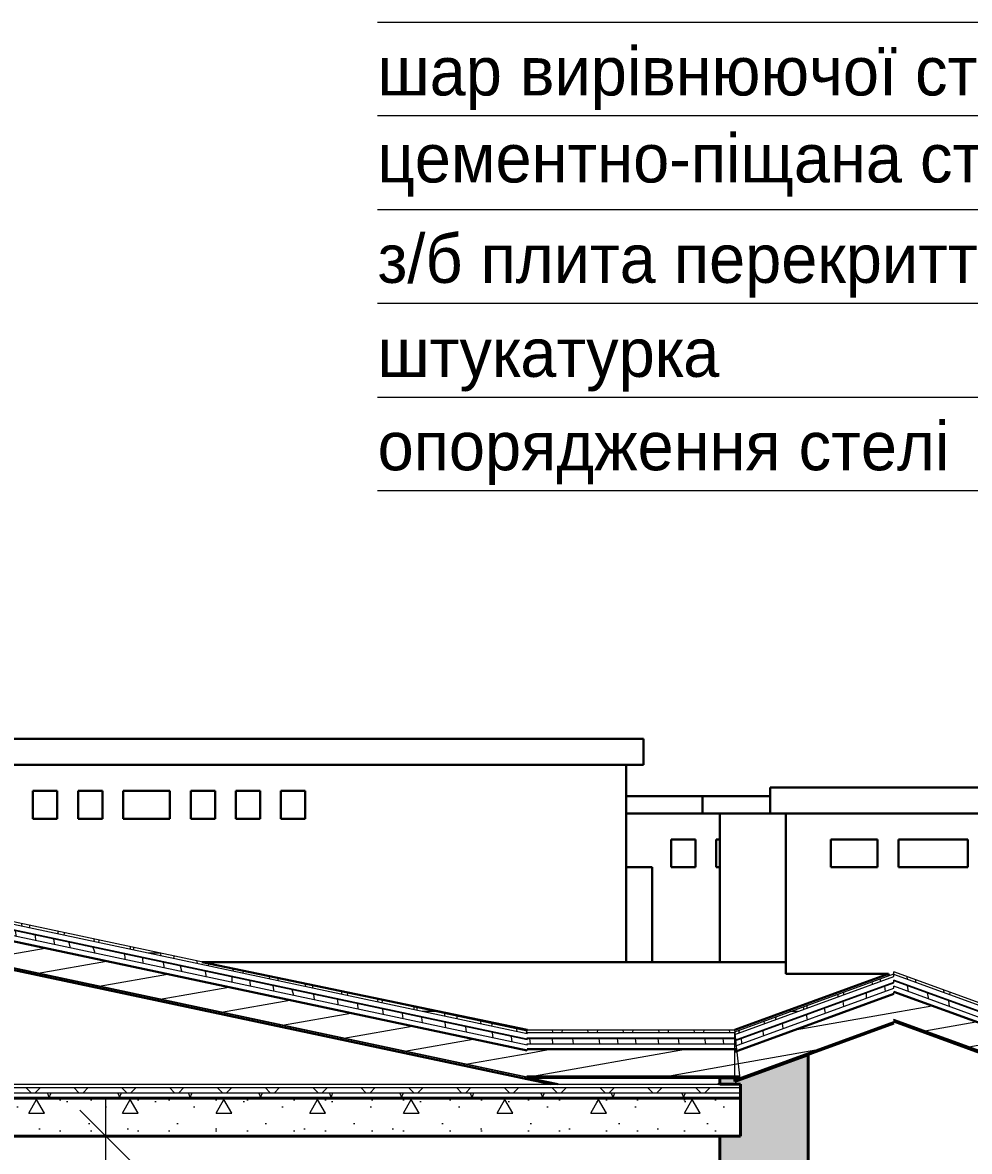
# Model space of a CAD drawing. Header units: millimetres. Extents: x -168133 to -32053, y -12928 to 37693.
# Drawn here: x -153666 to -148206, y 31112 to 37618 of the extents above; entities that cross this region are included whole.
import ezdxf

# ---------------------------------------------------------------- set-up
doc = ezdxf.new("R2010")
doc.units = ezdxf.units.MM
doc.header["$MEASUREMENT"] = 0
for name, color, linetype, lineweight in [('01 Лінії_Ном._пера__1', 7, 'Continuous', 13), ('01 Текст_Ном._пера__1', 7, 'Continuous', 13), ('Двери ArchiCAD_Ном._пера__41', 7, 'Continuous', 30), ('Интерьер- Перегородка_Ном._пера__41', 7, 'Continuous', 30), ('Интерьер- Перегородка_Ном._пера__61', 7, 'Continuous', 40), ('Крыши_Ном._пера__1', 7, 'Continuous', 13), ('Крыши_Ном._пера__100', 2, 'Continuous', 13), ('Крыши_Ном._пера__121', 255, 'Continuous', 13), ('Крыши_Ном._пера__21', 7, 'Continuous', 20), ('Крыши_Ном._пера__41', 7, 'Continuous', 30), ('Окна ArchiCAD_Ном._пера__41', 7, 'Continuous', 30), ('Перекрытия_Ном._пера__1', 7, 'Continuous', 13), ('Перекрытия_Ном._пера__21', 7, 'Continuous', 20), ('Перекрытия_Ном._пера__41', 7, 'Continuous', 30), ('Перекрытия_Ном._пера__61', 7, 'Continuous', 40)]:
    doc.layers.add(name, color=color, linetype=linetype, lineweight=lineweight)
for name, color, linetype in [('Двери ArchiCAD', 7, 'Continuous'), ('Интерьер- Перегородка', 7, 'Continuous'), ('Кладочні розміри', 7, 'Continuous'), ('Крыши', 7, 'Continuous'), ('Окна ArchiCAD', 7, 'Continuous'), ('Перекрытия', 7, 'Continuous')]:
    doc.layers.add(name, color=color, linetype=linetype)
doc.layers.add('Интерьер- Перегородка_Ном._пера__102', color=7, linetype='Continuous', lineweight=60, true_color=0xcccccc)
doc.layers.add('Кладочні розміри_Ном._пера__98', color=7, linetype='Continuous', lineweight=13, true_color=0x001f3e)
doc.styles.add('СГЕНЕРИР_СТИЛЬ_1', font='')
doc.styles.add('СГЕНЕРИР_СТИЛЬ_3', font='GOTHIC.TTF')
doc.styles.get('СГЕНЕРИР_СТИЛЬ_1').set_extended_font_data('Century Gothic')
doc.dimstyles.new('СГЕНЕРИР_СТИЛЬ__3', dxfattribs={"dimtxt": 292.500007, "dimasz": 285, "dimexe": 0.18, "dimexo": 444.840628, "dimgap": 0.09, "dimtad": 1, "dimdec": 0, "dimzin": 0, "dimdsep": 46, "dimtxsty": 'СГЕНЕРИР_СТИЛЬ_1', "dimblk": 'ARROWHEAD_6', "dimblk1": 'ARROWHEAD_6', "dimblk2": 'ARROWHEAD_6', "dimcen": 0.09, "dimclrd": 256, "dimclre": 256, "dimclrt": 256, "dimadec": 0, "dimazin": 0, "dimtfac": 1, "dimtdec": 4, "dimtmove": 2, "dimatfit": 3, "dimfxl": 0, "dimtolj": 1, "dimtzin": 0, "dimarcsym": 0})
pattern_1 = [(90, (0, 0), (-150, 0), [])]
pattern_2 = [(10, (0, 0), (-23.4425, 132.94904), [])]

# ---------------------------------------------------------------- blocks, each defined once
blk = doc.blocks.new('Элемент разреза_242')
at = {"layer": 'Перекрытия_Ном._пера__41', "linetype": 'Continuous'}
for p, q in [((-154045.6, 33490), (-150085.1, 33490)), ((-154045.6, 33340), (-154045.6, 33490)), ((-150085.1, 33340), (-150085.1, 33490)), ((-154045.6, 33340), (-150085.1, 33340))]:
    blk.add_line(p, q, dxfattribs=at)
blk = doc.blocks.new('Элемент разреза_251')
at = {"layer": 'Интерьер- Перегородка_Ном._пера__41', "linetype": 'Continuous'}
blk.add_line((-150186.1, 32203.9), (-150186.1, 33340), dxfattribs=at)
blk = doc.blocks.new('Элемент разреза_256')
at = {"layer": 'Двери ArchiCAD_Ном._пера__41', "linetype": 'Continuous'}
for p, q in [((-153605.6, 33030), (-153605.6, 33190)), ((-153605.6, 33190), (-153465.6, 33190)), ((-153465.6, 33190), (-153465.6, 33030)), ((-153465.6, 33030), (-153605.6, 33030))]:
    blk.add_line(p, q, dxfattribs=at)
blk = doc.blocks.new('Элемент разреза_257')
at = {"layer": 'Двери ArchiCAD_Ном._пера__41', "linetype": 'Continuous'}
for p, q in [((-153345.6, 33190), (-153345.6, 33030)), ((-153205.6, 33190), (-153345.6, 33190)), ((-153205.6, 33030), (-153205.6, 33190)), ((-153345.6, 33030), (-153205.6, 33030))]:
    blk.add_line(p, q, dxfattribs=at)
blk = doc.blocks.new('Элемент разреза_258')
at = {"layer": 'Двери ArchiCAD_Ном._пера__41', "linetype": 'Continuous'}
for p, q in [((-153085.6, 33190), (-152815.6, 33190)), ((-153085.6, 33030), (-153085.6, 33190)), ((-152815.6, 33190), (-152815.6, 33030)), ((-152815.6, 33030), (-153085.6, 33030))]:
    blk.add_line(p, q, dxfattribs=at)
blk = doc.blocks.new('Элемент разреза_259')
at = {"layer": 'Двери ArchiCAD_Ном._пера__41', "linetype": 'Continuous'}
for p, q in [((-152695.6, 33190), (-152695.6, 33030)), ((-152555.6, 33190), (-152695.6, 33190)), ((-152555.6, 33030), (-152555.6, 33190)), ((-152695.6, 33030), (-152555.6, 33030))]:
    blk.add_line(p, q, dxfattribs=at)
blk = doc.blocks.new('Элемент разреза_260')
at = {"layer": 'Двери ArchiCAD_Ном._пера__41', "linetype": 'Continuous'}
for p, q in [((-152435.6, 33030), (-152435.6, 33190)), ((-152435.6, 33190), (-152295.6, 33190)), ((-152295.6, 33190), (-152295.6, 33030)), ((-152295.6, 33030), (-152435.6, 33030))]:
    blk.add_line(p, q, dxfattribs=at)
blk = doc.blocks.new('Элемент разреза_261')
at = {"layer": 'Двери ArchiCAD_Ном._пера__41', "linetype": 'Continuous'}
for p, q in [((-152175.6, 33190), (-152175.6, 33030)), ((-152035.6, 33190), (-152175.6, 33190)), ((-152035.6, 33030), (-152035.6, 33190)), ((-152175.6, 33030), (-152035.6, 33030))]:
    blk.add_line(p, q, dxfattribs=at)
blk = doc.blocks.new('Элемент разреза_264')
at = {"layer": 'Интерьер- Перегородка_Ном._пера__102', "linetype": 'Continuous'}
blk.add_hatch(color=256, dxfattribs=at).paths.add_polyline_path([(-149645.6, 31537), (-149645.6, 31500), (-149525.6, 31500), (-149525.6, 31200), (-149645.6, 31200), (-149645.6, 27900), (-149135.6, 27900), (-149135.6, 31669.5), (-149559.5, 31515.2), (-149559.5, 31537)])
at = {"layer": 'Интерьер- Перегородка_Ном._пера__41', "linetype": 'Continuous'}
for p, q in [((-149645.6, 32203.9), (-149645.6, 33060)), ((-149265.6, 32136.1), (-149265.6, 33060))]:
    blk.add_line(p, q, dxfattribs=at)
at = {"layer": 'Интерьер- Перегородка_Ном._пера__61', "linetype": 'Continuous'}
for p, q in [((-149559.5, 31515.2), (-149135.6, 31669.5)), ((-149135.6, 27900), (-149135.6, 31669.5)), ((-149645.6, 31500), (-149645.6, 31537)), ((-149645.6, 31537), (-149559.5, 31537)), ((-149645.6, 31500), (-149525.6, 31500)), ((-149559.5, 31515.2), (-149559.5, 31537)), ((-149525.6, 31200), (-149525.6, 31500)), ((-149645.6, 31200), (-149525.6, 31200)), ((-149645.6, 27900), (-149645.6, 31200)), ((-149645.6, 27900), (-149135.6, 27900))]:
    blk.add_line(p, q, dxfattribs=at)
blk = doc.blocks.new('Элемент разреза_267')
at = {"layer": 'Перекрытия_Ном._пера__41', "linetype": 'Continuous'}
for p, q in [((-149355.6, 33210), (-142575.6, 33210)), ((-149355.6, 33060), (-149355.6, 33210)), ((-149355.6, 33060), (-142575.6, 33060))]:
    blk.add_line(p, q, dxfattribs=at)
blk = doc.blocks.new('Элемент разреза_280')
at = {"layer": 'Окна ArchiCAD_Ном._пера__41', "linetype": 'Continuous'}
blk.add_line((-148615.6, 32750), (-148215.6, 32750), dxfattribs=at)
blk = doc.blocks.new('Элемент разреза_281')
at = {"layer": 'Двери ArchiCAD_Ном._пера__41', "linetype": 'Continuous'}
for p, q in [((-148615.6, 32910), (-148615.6, 32750)), ((-148215.6, 32910), (-148615.6, 32910)), ((-148215.6, 32750), (-148215.6, 32910))]:
    blk.add_line(p, q, dxfattribs=at)
blk = doc.blocks.new('Элемент разреза_282')
at = {"layer": 'Двери ArchiCAD_Ном._пера__41', "linetype": 'Continuous'}
for p, q in [((-149005.6, 32910), (-148735.6, 32910)), ((-149005.6, 32750), (-149005.6, 32910)), ((-148735.6, 32910), (-148735.6, 32750)), ((-148735.6, 32750), (-149005.6, 32750))]:
    blk.add_line(p, q, dxfattribs=at)
blk = doc.blocks.new('Элемент разреза_289')
at = {"layer": 'Перекрытия', "linetype": 'Continuous', "lineweight": 0, "true_color": 0x000000}
h = blk.add_hatch(dxfattribs=at)
h.set_pattern_fill('Фанера__2_', color=18, style=0, pattern_type=2)
h.set_pattern_definition([(0, (0, 0), (0, 90.000004), [])])
h.paths.add_polyline_path([(-149525.6, 31480), (-149525.6, 31500), (-155805.6, 31500), (-155805.6, 31480)])
h = blk.add_hatch(dxfattribs=at)
h.set_pattern_fill('Блоки', color=18, style=0, pattern_type=2)
h.set_pattern_definition([(45, (0, 0), (-137.88582, 137.88582), []), (135, (0, 0), (137.88582, 137.88582), [])])
h.paths.add_polyline_path([(-149525.6, 31450), (-149525.6, 31480), (-155805.6, 31480), (-155805.6, 31450)])
h = blk.add_hatch(dxfattribs=at)
h.set_pattern_fill('Стенка_каркасн__2х4_16_м_FB', color=18, style=0, pattern_type=2)
h.set_pattern_definition([(0, (0, 0), (0, 406400), []), (0, (0, 90), (0, 406400), []), (90, (0, 0), (-406.4, 0), [88.9, -406400]), (90, (38.1, 0), (-406.4, 0), [88.9, -406400]), (66.8014, (0, 0), (-343.3379, 147.1448), []), (293.1986, (38.1, 0), (343.3379, 147.1448), [])])
h.paths.add_polyline_path([(-149525.6, 31420), (-149525.6, 31450), (-155805.6, 31450), (-155805.6, 31420)])
h = blk.add_hatch(dxfattribs=at)
h.set_pattern_fill('structural_concrete', color=18, style=0, pattern_type=2)
h.set_pattern_definition([(0, (0, 0), (0, 935.3075), [90, -450]), (0, (270, 467.7), (0, 935.3075), [90, -450]), (60, (0, 0), (-810, 467.654), [90, -450]), (60, (540, 0), (-810, 467.654), [90, -450]), (120, (90, 0), (810, 467.654), [90, -450]), (120, (630, 0), (810, 467.654), [90, -450]), (0, (0, 90), (0, 180), [0, -180, 0, -270]), (45, (90, 90), (-127.27923, 127.27923), [0, -135, 0, -225])])
h.paths.add_polyline_path([(-155805.6, 31200), (-149525.6, 31200), (-149525.6, 31420), (-155805.6, 31420)])
at = {"layer": 'Перекрытия_Ном._пера__1', "linetype": 'Continuous'}
for p, q in [((-155805.6, 31500), (-149525.6, 31500)), ((-149525.6, 31480), (-149525.6, 31500)), ((-155805.6, 31480), (-149525.6, 31480)), ((-155805.6, 31480), (-149525.6, 31480)), ((-155805.6, 31450), (-149525.6, 31450)), ((-155805.6, 31450), (-149525.6, 31450)), ((-149525.6, 31450), (-149525.6, 31480)), ((-149525.6, 31420), (-149525.6, 31450))]:
    blk.add_line(p, q, dxfattribs=at)
at = {"layer": 'Перекрытия_Ном._пера__21', "linetype": 'Continuous'}
blk.add_line((-149525.6, 31200), (-149525.6, 31420), dxfattribs=at)
at = {"layer": 'Перекрытия_Ном._пера__61', "linetype": 'Continuous'}
for p, q in [((-155805.6, 31420), (-149525.6, 31420)), ((-155805.6, 31420), (-149525.6, 31420)), ((-155805.6, 31200), (-149525.6, 31200))]:
    blk.add_line(p, q, dxfattribs=at)
blk = doc.blocks.new('*X299')
at = {"layer": 'Крыши_Ном._пера__1', "linetype": 'Continuous'}
for p, q in [((-148764.8, 32075.8), (-148766.3, 32091.2)), ((-148719.9, 32092.1), (-148718.4, 32108.7)), ((-148962.5, 32003.8), (-148963.9, 32019.3)), ((-148931.3, 32015.2), (-148929.8, 32031.7)), ((-149160.2, 31931.9), (-149161.6, 31947.3)), ((-149142.8, 31938.2), (-149141.2, 31954.7)), ((-149322, 31873), (-149320.5, 31889.5)), ((-149197.1, 31918.5), (-149240.9, 31918.5)), ((-149387.9, 31849), (-149389.3, 31864.5)), ((-149533.4, 31796), (-149531.9, 31812.6))]:
    blk.add_line(p, q, dxfattribs=at)
blk = doc.blocks.new('*X300')
at = {"layer": 'Крыши_Ном._пера__1', "linetype": 'Continuous'}
for p, q in [((-148800.7, 32004), (-148800.6, 32026.6)), ((-148690.8, 32034.6), (-148693.5, 32065.6)), ((-148931, 31947.2), (-148934.1, 31978)), ((-148800.1, 31994.8), (-148800.7, 32004)), ((-149140.4, 31871), (-149145.5, 31901.1)), ((-149037, 31908.6), (-149041.2, 31939)), ((-149280.1, 31820.1), (-149283.5, 31850.8)), ((-149517.7, 31733.6), (-149521.2, 31764.3)), ((-149393.3, 31787), (-149395.4, 31810.1)), ((-149392.6, 31779.2), (-149393.3, 31787))]:
    blk.add_line(p, q, dxfattribs=at)
blk = doc.blocks.new('Элемент разреза_294')
at = {"layer": 'Крыши', "linetype": 'Continuous', "lineweight": 0, "true_color": 0x000000}
h = blk.add_hatch(dxfattribs=at)
h.set_pattern_fill('Гидроизоляция__гориз__', color=18, style=0, pattern_type=2)
h.set_pattern_definition(pattern_1)
h.paths.add_polyline_path([(-148641.5, 32084.5), (-148641.5, 32088.7), (-149559.5, 31754.6), (-149559.5, 31750.4)])
h = blk.add_hatch(dxfattribs=at)
h.set_pattern_fill('Дерево', color=18, style=0, pattern_type=2)
h.set_pattern_definition(pattern_2)
h.paths.add_polyline_path([(-148641.5, 31861), (-148641.5, 32020.6), (-149559.5, 31686.5), (-149559.5, 31526.9)])
h = blk.add_hatch(dxfattribs=at)
h.set_pattern_fill('Дерево', color=18, style=0, pattern_type=2)
h.set_pattern_definition(pattern_2)
h.paths.add_polyline_path([(-149559.5, 31515.2), (-148641.5, 31849.3), (-148641.5, 31857.8), (-149559.5, 31523.7)])
at = {"layer": 'Крыши_Ном._пера__100', "linetype": 'Continuous'}
h = blk.add_hatch(dxfattribs=at)
h.set_pattern_fill('Гидроизоляция__гориз__', color=256, style=0, pattern_type=2)
h.set_pattern_definition(pattern_1)
h.paths.add_polyline_path([(-148641.5, 31857.8), (-148641.5, 31861), (-149559.5, 31526.9), (-149559.5, 31523.7)])
at = {"layer": 'Крыши_Ном._пера__1', "linetype": 'Continuous'}
for p, q in [((-149559.5, 31786.5), (-148641.5, 32120.7)), ((-149559.5, 31786.5), (-148641.5, 32120.7)), ((-149559.5, 31754.6), (-148641.5, 32088.7)), ((-149559.5, 31754.6), (-148641.5, 32088.7)), ((-149559.5, 31750.4), (-148641.5, 32084.5)), ((-149559.5, 31750.4), (-148641.5, 32084.5)), ((-148641.5, 32088.7), (-148641.5, 32100.1)), ((-149559.5, 31718.4), (-148641.5, 32052.6)), ((-149559.5, 31718.4), (-148641.5, 32052.6)), ((-148641.5, 32052.6), (-148641.5, 32064)), ((-148641.5, 32020.6), (-148641.5, 32032)), ((-149559.5, 31526.9), (-148641.5, 31861)), ((-149559.5, 31526.9), (-148641.5, 31861)), ((-149559.5, 31523.7), (-148641.5, 31857.8)), ((-149559.5, 31523.7), (-148641.5, 31857.8)), ((-148641.5, 31849.3), (-148641.5, 31857.8)), ((-149559.5, 31754.6), (-149559.5, 31786.5)), ((-149559.5, 31718.4), (-149559.5, 31750.4)), ((-149559.5, 31686.5), (-149559.5, 31718.4)), ((-149559.5, 31515.2), (-149559.5, 31523.7))]:
    blk.add_line(p, q, dxfattribs=at)
at = {"layer": 'Крыши_Ном._пера__100', "linetype": 'Continuous'}
for p, q in [((-148641.5, 31857.8), (-148641.5, 31861)), ((-149559.5, 31523.7), (-149559.5, 31526.9))]:
    blk.add_line(p, q, dxfattribs=at)
at = {"layer": 'Крыши_Ном._пера__121', "linetype": 'Continuous'}
for p, q in [((-148641.5, 32120.7), (-148641.5, 32132.1)), ((-148641.5, 32084.5), (-148641.5, 32088.7)), ((-149559.5, 31786.5), (-149559.5, 31802.5)), ((-149559.5, 31750.4), (-149559.5, 31754.6))]:
    blk.add_line(p, q, dxfattribs=at)
at = {"layer": 'Крыши_Ном._пера__21', "linetype": 'Continuous'}
for p, q in [((-149559.5, 31802.5), (-148641.5, 32136.6)), ((-148641.5, 31869.2), (-148641.5, 31872.4)), ((-149559.5, 31526.9), (-149559.5, 31686.5))]:
    blk.add_line(p, q, dxfattribs=at)
at = {"layer": 'Крыши_Ном._пера__41', "linetype": 'Continuous'}
for p, q in [((-149559.5, 31686.5), (-148641.5, 32020.6)), ((-149559.5, 31686.5), (-148641.5, 32020.6)), ((-149559.5, 31515.2), (-148641.5, 31849.3))]:
    blk.add_line(p, q, dxfattribs=at)
at = {"layer": 'Крыши'}
for name in ['*X299', '*X300']:
    blk.add_blockref(name, (0, 0), dxfattribs=at)
blk = doc.blocks.new('*X302')
at = {"layer": 'Крыши_Ном._пера__1', "linetype": 'Continuous'}
for p, q in [((-148563.1, 32103.5), (-148564.6, 32120)), ((-148516.1, 32086.4), (-148514.7, 32101.9)), ((-148351.7, 32026.6), (-148353.2, 32043.1)), ((-148318.5, 32014.5), (-148317, 32029.9))]:
    blk.add_line(p, q, dxfattribs=at)
blk = doc.blocks.new('*X303')
at = {"layer": 'Крыши_Ном._пера__1', "linetype": 'Continuous'}
for p, q in [((-148558, 32033.6), (-148563.6, 32067.5)), ((-148439.5, 31990.4), (-148448.5, 32025.6)), ((-148321.4, 31947.4), (-148324.7, 31980.6))]:
    blk.add_line(p, q, dxfattribs=at)
blk = doc.blocks.new('Элемент разреза_295')
at = {"layer": 'Крыши', "linetype": 'Continuous', "lineweight": 0, "true_color": 0x000000}
h = blk.add_hatch(dxfattribs=at)
h.set_pattern_fill('Гидроизоляция__гориз__', color=18, style=0, pattern_type=2)
h.set_pattern_definition(pattern_1)
h.paths.add_polyline_path([(-140685.6, 29200.2), (-140685.6, 29204.4), (-148641.5, 32100.1), (-148641.5, 32095.9)])
h = blk.add_hatch(dxfattribs=at)
h.set_pattern_fill('Дерево', color=18, style=0, pattern_type=2)
h.set_pattern_definition(pattern_2)
h.paths.add_polyline_path([(-140685.6, 28976.7), (-140685.6, 29136.3), (-148641.5, 32032), (-148641.5, 31872.4)])
h = blk.add_hatch(dxfattribs=at)
h.set_pattern_fill('Дерево', color=18, style=0, pattern_type=2)
h.set_pattern_definition(pattern_2)
h.paths.add_polyline_path([(-148641.5, 31860.7), (-140685.6, 28965), (-140685.6, 28973.5), (-148641.5, 31869.2)])
at = {"layer": 'Крыши_Ном._пера__100', "linetype": 'Continuous'}
h = blk.add_hatch(dxfattribs=at)
h.set_pattern_fill('Гидроизоляция__гориз__', color=256, style=0, pattern_type=2)
h.set_pattern_definition(pattern_1)
h.paths.add_polyline_path([(-140685.6, 28973.5), (-140685.6, 28976.7), (-148641.5, 31872.4), (-148641.5, 31869.2)])
at = {"layer": 'Крыши_Ном._пера__1', "linetype": 'Continuous'}
for p, q in [((-140685.6, 29236.4), (-148641.5, 32132.1)), ((-148641.5, 32120.7), (-148641.5, 32132.1)), ((-140685.6, 29236.4), (-148641.5, 32132.1)), ((-140685.6, 29204.4), (-148641.5, 32100.1)), ((-140685.6, 29204.4), (-148641.5, 32100.1)), ((-140685.6, 29200.2), (-148641.5, 32095.9)), ((-140685.6, 29200.2), (-148641.5, 32095.9)), ((-148641.5, 32084.5), (-148641.5, 32095.9)), ((-140685.6, 29168.2), (-148641.5, 32064)), ((-148641.5, 32052.6), (-148641.5, 32064)), ((-140685.6, 29168.2), (-148641.5, 32064)), ((-140685.6, 28976.7), (-148641.5, 31872.4)), ((-140685.6, 28976.7), (-148641.5, 31872.4)), ((-140685.6, 28973.5), (-148641.5, 31869.2)), ((-140685.6, 28973.5), (-148641.5, 31869.2)), ((-148641.5, 31860.7), (-148641.5, 31861))]:
    blk.add_line(p, q, dxfattribs=at)
at = {"layer": 'Крыши_Ном._пера__100', "linetype": 'Continuous'}
blk.add_line((-148641.5, 31869.2), (-148641.5, 31872.4), dxfattribs=at)
at = {"layer": 'Крыши_Ном._пера__121', "linetype": 'Continuous'}
for p, q in [((-148641.5, 32136.6), (-148641.5, 32148)), ((-148641.5, 32095.9), (-148641.5, 32100.1))]:
    blk.add_line(p, q, dxfattribs=at)
at = {"layer": 'Крыши_Ном._пера__21', "linetype": 'Continuous'}
for p, q in [((-140685.6, 29252.3), (-148641.5, 32148)), ((-148641.5, 32020.6), (-148641.5, 32032))]:
    blk.add_line(p, q, dxfattribs=at)
at = {"layer": 'Крыши_Ном._пера__41', "linetype": 'Continuous'}
for p, q in [((-140685.6, 29136.3), (-148641.5, 32032)), ((-140685.6, 29136.3), (-148641.5, 32032)), ((-140685.6, 28965), (-148641.5, 31860.7))]:
    blk.add_line(p, q, dxfattribs=at)
at = {"layer": 'Крыши'}
for name in ['*X302', '*X303']:
    blk.add_blockref(name, (0, 0), dxfattribs=at)
blk = doc.blocks.new('*X334')
at = {"layer": 'Крыши_Ном._пера__1', "linetype": 'Continuous'}
for p, q in [((-155660, 32832.4), (-155658.6, 32847.4)), ((-155511.9, 32800.9), (-155513.3, 32816.5)), ((-155459.7, 32789.8), (-155458.3, 32804.8)), ((-155303.5, 32756.6), (-155304.9, 32772.2)), ((-155259.3, 32747.2), (-155257.9, 32762.2)), ((-155095.1, 32712.3), (-155096.5, 32727.9)), ((-155059, 32704.6), (-155057.6, 32719.6)), ((-154886.7, 32668), (-154888.1, 32683.6)), ((-154858.6, 32662), (-154857.2, 32677.1)), ((-154678.3, 32623.7), (-154679.7, 32639.3)), ((-154658.2, 32619.4), (-154656.8, 32634.5)), ((-154470.9, 32590.4), (-154471.3, 32595)), ((-154456.6, 32590.4), (-154521.8, 32590.4)), ((-154501.6, 32586.1), (-154502, 32590.4)), ((-154456.6, 32590.4), (-154456.5, 32591.9)), ((-154449.6, 32590.4), (-154456.6, 32590.4)), ((-154427.3, 32570.3), (-154426, 32585.4)), ((-154293.2, 32541.8), (-154294.6, 32557.5)), ((-154227, 32527.8), (-154225.6, 32542.8)), ((-154084.8, 32497.5), (-154086.2, 32513.2)), ((-154026.6, 32485.2), (-154025.2, 32500.2)), ((-153876.4, 32453.2), (-153877.8, 32468.9)), ((-153826.3, 32442.6), (-153824.9, 32457.6)), ((-153668, 32408.9), (-153669.4, 32424.6)), ((-153625.9, 32400), (-153624.5, 32415)), ((-153459.6, 32364.6), (-153461, 32380.3)), ((-153425.5, 32357.4), (-153424.1, 32372.4)), ((-153251.2, 32320.3), (-153252.6, 32336)), ((-153225.2, 32314.8), (-153223.8, 32329.9)), ((-153042.8, 32276), (-153044.2, 32291.7)), ((-153024.8, 32272.2), (-153023.4, 32287.3)), ((-152869, 32254.4), (-152941.1, 32254.4)), ((-152866, 32238.5), (-152867.5, 32254.1)), ((-152793.9, 32223.2), (-152792.5, 32238.2)), ((-152657.6, 32194.2), (-152659.1, 32209.8)), ((-152593.6, 32180.6), (-152592.2, 32195.6)), ((-152449.2, 32149.9), (-152450.7, 32165.5)), ((-152393.2, 32138), (-152391.8, 32153)), ((-152240.8, 32105.6), (-152242.3, 32121.2)), ((-152192.8, 32095.4), (-152191.4, 32110.4)), ((-152032.4, 32061.3), (-152033.9, 32076.9)), ((-151992.5, 32052.8), (-151991.1, 32067.8)), ((-151824, 32017), (-151825.5, 32032.6)), ((-151792.1, 32010.2), (-151790.7, 32025.2)), ((-151615.6, 31972.7), (-151617.1, 31988.3)), ((-151591.7, 31967.6), (-151590.3, 31982.7)), ((-151407.2, 31928.4), (-151408.7, 31944)), ((-151391.4, 31925), (-151390, 31940.1)), ((-151288.3, 31918.5), (-151360.4, 31918.5)), ((-151230.5, 31890.8), (-151231.9, 31906.5)), ((-151160.5, 31876), (-151159.1, 31891)), ((-151022.1, 31846.5), (-151023.5, 31862.2)), ((-150960.1, 31833.4), (-150958.7, 31848.4)), ((-150813.7, 31802.2), (-150815.1, 31817.9)), ((-150759.8, 31790.8), (-150758.4, 31805.8))]:
    blk.add_line(p, q, dxfattribs=at)
blk = doc.blocks.new('*X335')
at = {"layer": 'Крыши_Ном._пера__1', "linetype": 'Continuous'}
for p, q in [((-155654.6, 32765.8), (-155671.1, 32800)), ((-155468.3, 32756.9), (-155462.6, 32725)), ((-155372.1, 32705.7), (-155377.1, 32737.5)), ((-155313.8, 32693.3), (-155320.8, 32725.5)), ((-155217.6, 32690.7), (-155221, 32704.3)), ((-155212.7, 32671.8), (-155217.6, 32690.7)), ((-155000.4, 32657.1), (-155000.6, 32657.4)), ((-154989.6, 32624.4), (-155000.4, 32657.1)), ((-154833.3, 32609.1), (-154835.3, 32622.3)), ((-154830.8, 32590.7), (-154833.3, 32609.1)), ((-154741.5, 32571.7), (-154746.5, 32603.4)), ((-154673.4, 32557.2), (-154680.8, 32589.5)), ((-154571.6, 32552.5), (-154575.5, 32567.1)), ((-154566.7, 32534.5), (-154571.6, 32552.5)), ((-154338.8, 32486.1), (-154347.3, 32518.6)), ((-154207.9, 32472.6), (-154209.5, 32489.3)), ((-154206.6, 32458), (-154207.9, 32472.6)), ((-154111.6, 32444.4), (-154115.6, 32469.3)), ((-154110.5, 32437.6), (-154111.6, 32444.4)), ((-154032.1, 32420.9), (-154039.8, 32453.2)), ((-153924, 32414.8), (-153928.1, 32429.5)), ((-153914.6, 32395.9), (-153924, 32414.8)), ((-153700.3, 32350.4), (-153706.4, 32382.3)), ((-153588.3, 32326.6), (-153590.2, 32357.7)), ((-153479.2, 32303.4), (-153484.4, 32335.2)), ((-153389.9, 32284.4), (-153397.8, 32316.8)), ((-153251.1, 32267.1), (-153258.4, 32287.1)), ((-153247.2, 32254.1), (-153251.1, 32267.1)), ((-153074, 32225.6), (-153076.9, 32248.5)), ((-153073.5, 32217.1), (-153074, 32225.6)), ((-152970.4, 32195.2), (-152972.4, 32226.3)), ((-152847.6, 32169.1), (-152852.9, 32200.9)), ((-152747.8, 32152), (-152754.7, 32180.1)), ((-152746.7, 32147.7), (-152747.8, 32152)), ((-152605.4, 32117.7), (-152611.1, 32149.5)), ((-152457.8, 32114.9), (-152457.9, 32117)), ((-152457.9, 32086.3), (-152457.8, 32114.9)), ((-152350.9, 32063.6), (-152353.7, 32094.8)), ((-152215.8, 32034.8), (-152221.1, 32066.6)), ((-152102.3, 32010.7), (-152110.5, 32043.1)), ((-151984.7, 32004), (-151985.5, 32016.6)), ((-151982.8, 31985.3), (-151984.7, 32004)), ((-151845.4, 31956.1), (-151847.6, 31987.2)), ((-151729.9, 31931.6), (-151732.6, 31962.8)), ((-151583.8, 31900.5), (-151589.1, 31932.3)), ((-151471, 31876.5), (-151475.3, 31908.1)), ((-151359.9, 31852.9), (-151363.1, 31884.3)), ((-151225.4, 31824.3), (-151228.1, 31855.6)), ((-151106.6, 31799.1), (-151110.1, 31830.5)), ((-150951.7, 31766.1), (-150957, 31797.9)), ((-150842.4, 31742.9), (-150847.1, 31774.6))]:
    blk.add_line(p, q, dxfattribs=at)
blk = doc.blocks.new('Элемент разреза_325')
at = {"layer": 'Крыши', "linetype": 'Continuous', "lineweight": 0, "true_color": 0x000000}
h = blk.add_hatch(dxfattribs=at)
h.set_pattern_fill('Гидроизоляция__гориз__', color=18, style=0, pattern_type=2)
h.set_pattern_definition(pattern_1)
h.paths.add_polyline_path([(-150756.8, 31755.4), (-150756.8, 31759.5), (-155685.6, 32807.1), (-155685.6, 32803)])
h = blk.add_hatch(dxfattribs=at)
h.set_pattern_fill('Дерево', color=18, style=0, pattern_type=2)
h.set_pattern_definition(pattern_2)
h.paths.add_polyline_path([(-150756.8, 31540.7), (-150756.8, 31694), (-155685.6, 32741.7), (-155685.6, 32588.4)])
h = blk.add_hatch(dxfattribs=at)
h.set_pattern_fill('Дерево', color=18, style=0, pattern_type=2)
h.set_pattern_definition(pattern_2)
h.paths.add_polyline_path([(-155685.6, 32577.1), (-150756.8, 31529.5), (-150756.8, 31537.6), (-155685.6, 32585.3)])
at = {"layer": 'Крыши_Ном._пера__100', "linetype": 'Continuous'}
h = blk.add_hatch(dxfattribs=at)
h.set_pattern_fill('Гидроизоляция__гориз__', color=256, style=0, pattern_type=2)
h.set_pattern_definition(pattern_1)
h.paths.add_polyline_path([(-150756.8, 31537.6), (-150756.8, 31540.7), (-155685.6, 32588.4), (-155685.6, 32585.3)])
at = {"layer": 'Крыши_Ном._пера__1', "linetype": 'Continuous'}
for p, q in [((-150756.8, 31790.1), (-155685.6, 32837.8)), ((-155685.6, 32807.1), (-155685.6, 32837.8)), ((-150756.8, 31790.1), (-155685.6, 32837.8)), ((-150756.8, 31759.5), (-155685.6, 32807.1)), ((-150756.8, 31759.5), (-155685.6, 32807.1)), ((-150756.8, 31755.4), (-155685.6, 32803)), ((-150756.8, 31755.4), (-155685.6, 32803)), ((-155685.6, 32772.4), (-155685.6, 32803)), ((-150756.8, 31724.7), (-155685.6, 32772.4)), ((-155685.6, 32741.7), (-155685.6, 32772.4)), ((-150756.8, 31724.7), (-155685.6, 32772.4)), ((-150756.8, 31540.7), (-155685.6, 32588.4)), ((-150756.8, 31540.7), (-155685.6, 32588.4)), ((-150756.8, 31537.6), (-155685.6, 32585.3)), ((-155685.6, 32577.1), (-155685.6, 32585.3)), ((-150756.8, 31537.6), (-155685.6, 32585.3)), ((-150756.8, 31759.5), (-150756.8, 31767)), ((-150756.8, 31724.7), (-150756.8, 31732.3)), ((-150756.8, 31694), (-150756.8, 31701.6)), ((-150756.8, 31529.5), (-150756.8, 31537))]:
    blk.add_line(p, q, dxfattribs=at)
at = {"layer": 'Крыши_Ном._пера__100', "linetype": 'Continuous'}
for p, q in [((-155685.6, 32585.3), (-155685.6, 32588.4)), ((-150756.8, 31537.6), (-150756.8, 31540.7))]:
    blk.add_line(p, q, dxfattribs=at)
at = {"layer": 'Крыши_Ном._пера__121', "linetype": 'Continuous'}
for p, q in [((-155685.6, 32837.8), (-155685.6, 32853.1)), ((-155685.6, 32803), (-155685.6, 32807.1)), ((-150756.8, 31790.1), (-150756.8, 31797.7)), ((-150756.8, 31755.4), (-150756.8, 31759.5))]:
    blk.add_line(p, q, dxfattribs=at)
at = {"layer": 'Крыши_Ном._пера__21', "linetype": 'Continuous'}
for p, q in [((-150756.8, 31805.5), (-155685.6, 32853.1)), ((-155685.6, 32588.4), (-155685.6, 32741.7)), ((-150756.8, 31545.2), (-150756.8, 31548.3))]:
    blk.add_line(p, q, dxfattribs=at)
at = {"layer": 'Крыши_Ном._пера__41', "linetype": 'Continuous'}
for p, q in [((-150756.8, 31694), (-155685.6, 32741.7)), ((-150756.8, 31694), (-155685.6, 32741.7)), ((-150756.8, 31529.5), (-155685.6, 32577.1)), ((-150756.8, 31529.5), (-150618.2, 31500))]:
    blk.add_line(p, q, dxfattribs=at)
at = {"layer": 'Крыши'}
for name in ['*X335', '*X334']:
    blk.add_blockref(name, (0, 0), dxfattribs=at)
blk = doc.blocks.new('*X337')
at = {"layer": 'Крыши_Ном._пера__1', "linetype": 'Continuous'}
for p, q in [((-150609, 31797.7), (-150610.4, 31813)), ((-150554.8, 31797.7), (-150553.4, 31813)), ((-150404.7, 31797.7), (-150406.1, 31813)), ((-150350.5, 31797.7), (-150349.1, 31813)), ((-150200.3, 31797.7), (-150201.8, 31813)), ((-150146.2, 31797.7), (-150144.8, 31813)), ((-149996, 31797.7), (-149997.5, 31813)), ((-149941.9, 31797.7), (-149940.5, 31813)), ((-149791.7, 31797.7), (-149793.1, 31813)), ((-149737.6, 31797.7), (-149736.2, 31813)), ((-149587.4, 31797.7), (-149588.8, 31813))]:
    blk.add_line(p, q, dxfattribs=at)
blk = doc.blocks.new('*X338')
at = {"layer": 'Крыши_Ном._пера__1', "linetype": 'Continuous'}
for p, q in [((-150736.8, 31732.3), (-150740.3, 31763)), ((-150607.3, 31732.3), (-150610.2, 31763)), ((-150489.6, 31732.3), (-150493, 31763)), ((-150336.4, 31732.3), (-150341.5, 31763)), ((-150231.3, 31732.3), (-150235.8, 31763)), ((-150127.2, 31732.3), (-150130.7, 31763)), ((-149997.7, 31732.3), (-150000.6, 31763)), ((-149880, 31732.3), (-149883.4, 31763)), ((-149726.8, 31732.3), (-149731.9, 31763)), ((-149621.7, 31732.3), (-149626.2, 31763))]:
    blk.add_line(p, q, dxfattribs=at)
blk = doc.blocks.new('Элемент разреза_326')
at = {"layer": 'Крыши', "linetype": 'Continuous', "lineweight": 0, "true_color": 0x000000}
h = blk.add_hatch(dxfattribs=at)
h.set_pattern_fill('Гидроизоляция__гориз__', color=18, style=0, pattern_type=2)
h.set_pattern_definition(pattern_1)
h.paths.add_polyline_path([(-150756.8, 31767), (-150756.8, 31763), (-149553.9, 31763), (-149554.4, 31767)])
h = blk.add_hatch(dxfattribs=at)
h.set_pattern_fill('Дерево', color=18, style=0, pattern_type=2)
h.set_pattern_definition(pattern_2)
h.paths.add_polyline_path([(-150756.8, 31701.6), (-150756.8, 31548.3), (-149529.8, 31548.3), (-149547, 31701.6)])
h = blk.add_hatch(dxfattribs=at)
h.set_pattern_fill('Дерево', color=18, style=0, pattern_type=2)
h.set_pattern_definition(pattern_2)
h.paths.add_polyline_path([(-150756.8, 31545.2), (-150756.8, 31537), (-149528.5, 31537), (-149529.4, 31545.2)])
at = {"layer": 'Крыши_Ном._пера__100', "linetype": 'Continuous'}
h = blk.add_hatch(dxfattribs=at)
h.set_pattern_fill('Гидроизоляция__гориз__', color=256, style=0, pattern_type=2)
h.set_pattern_definition(pattern_1)
h.paths.add_polyline_path([(-150756.8, 31548.3), (-150756.8, 31545.2), (-149529.4, 31545.2), (-149529.8, 31548.3)])
at = {"layer": 'Крыши_Ном._пера__1', "linetype": 'Continuous'}
for p, q in [((-150756.8, 31790.1), (-150756.8, 31797.7)), ((-150756.8, 31797.7), (-149557.8, 31797.7)), ((-150756.8, 31797.7), (-149557.8, 31797.7)), ((-150756.8, 31767), (-149554.4, 31767)), ((-150756.8, 31767), (-149554.4, 31767)), ((-150756.8, 31763), (-149553.9, 31763)), ((-150756.8, 31755.4), (-150756.8, 31763)), ((-150756.8, 31763), (-149553.9, 31763)), ((-149554.4, 31767), (-149557.8, 31797.7)), ((-149550.4, 31732.3), (-149553.9, 31763)), ((-150756.8, 31724.7), (-150756.8, 31732.3)), ((-150756.8, 31732.3), (-149550.4, 31732.3)), ((-150756.8, 31732.3), (-149550.4, 31732.3)), ((-149547, 31701.6), (-149550.4, 31732.3)), ((-150756.8, 31548.3), (-149529.8, 31548.3)), ((-150756.8, 31548.3), (-149529.8, 31548.3)), ((-150756.8, 31545.2), (-149529.4, 31545.2)), ((-150756.8, 31545.2), (-149529.4, 31545.2)), ((-150756.8, 31537.6), (-150756.8, 31540.7)), ((-149528.5, 31537), (-149529.4, 31545.2))]:
    blk.add_line(p, q, dxfattribs=at)
at = {"layer": 'Крыши_Ном._пера__100', "linetype": 'Continuous'}
for p, q in [((-150756.8, 31545.2), (-150756.8, 31548.3)), ((-149529.4, 31545.2), (-149529.8, 31548.3))]:
    blk.add_line(p, q, dxfattribs=at)
at = {"layer": 'Крыши_Ном._пера__121', "linetype": 'Continuous'}
for p, q in [((-150756.8, 31805.5), (-150756.8, 31813)), ((-150756.8, 31763), (-150756.8, 31767)), ((-149557.8, 31797.7), (-149559.5, 31813)), ((-149553.9, 31763), (-149554.4, 31767))]:
    blk.add_line(p, q, dxfattribs=at)
at = {"layer": 'Крыши_Ном._пера__21', "linetype": 'Continuous'}
for p, q in [((-150756.8, 31813), (-149559.5, 31813)), ((-150756.8, 31694), (-150756.8, 31701.6)), ((-149529.8, 31548.3), (-149547, 31701.6))]:
    blk.add_line(p, q, dxfattribs=at)
at = {"layer": 'Крыши_Ном._пера__41', "linetype": 'Continuous'}
for p, q in [((-149265.6, 32203.9), (-152630.2, 32203.9)), ((-152630.2, 32203.9), (-152630.2, 32203.7)), ((-152630.2, 32203.9), (-150756.8, 31813)), ((-149559.5, 31813), (-148672.1, 32136.1)), ((-148672.1, 32136.1), (-149265.6, 32136.1)), ((-148670.9, 32125.9), (-148672.1, 32136.1)), ((-148641, 31860), (-148641.5, 31859.8)), ((-148641, 31860), (-148641.1, 31860.5)), ((-150756.8, 31701.6), (-149547, 31701.6)), ((-150756.8, 31701.6), (-149547, 31701.6)), ((-150756.8, 31537), (-149528.5, 31537))]:
    blk.add_line(p, q, dxfattribs=at)
at = {"layer": 'Крыши'}
for name in ['*X338', '*X337']:
    blk.add_blockref(name, (0, 0), dxfattribs=at)
blk = doc.blocks.new('Элемент разреза_327')
at = {"layer": 'Крыши_Ном._пера__41', "linetype": 'Continuous'}
for p, q in [((-150579.4, 31500), (-150756.8, 31537)), ((-149645.6, 31503.6), (-149655.4, 31500))]:
    blk.add_line(p, q, dxfattribs=at)
blk = doc.blocks.new('Элемент разреза_328')
at = {"layer": 'Перекрытия_Ном._пера__41', "linetype": 'Continuous'}
for p, q in [((-150186.1, 33160), (-149745.6, 33160)), ((-149745.6, 33160), (-149355.6, 33160)), ((-149745.6, 33060), (-149745.6, 33160)), ((-150186.1, 33060), (-149745.6, 33060)), ((-149745.6, 33060), (-149355.6, 33060))]:
    blk.add_line(p, q, dxfattribs=at)
blk = doc.blocks.new('Элемент разреза_329')
at = {"layer": 'Двери ArchiCAD_Ном._пера__41', "linetype": 'Continuous'}
for p, q in [((-149785.6, 32910), (-149925.6, 32910)), ((-149925.6, 32910), (-149925.6, 32750)), ((-149785.6, 32750), (-149785.6, 32910)), ((-149925.6, 32750), (-149785.6, 32750))]:
    blk.add_line(p, q, dxfattribs=at)
blk = doc.blocks.new('Элемент разреза_330')
at = {"layer": 'Двери ArchiCAD_Ном._пера__41', "linetype": 'Continuous'}
for p, q in [((-149665.6, 32750), (-149665.6, 32910)), ((-149665.6, 32910), (-149645.6, 32910)), ((-149645.6, 32750), (-149665.6, 32750))]:
    blk.add_line(p, q, dxfattribs=at)
blk = doc.blocks.new('Элемент разреза_332')
at = {"layer": 'Окна ArchiCAD_Ном._пера__41', "linetype": 'Continuous'}
for p, q in [((-150035.6, 32750), (-150186.1, 32750)), ((-150035.6, 32203.9), (-150035.6, 32750))]:
    blk.add_line(p, q, dxfattribs=at)
blk = doc.blocks.new('*D466')
at = {"layer": 'Кладочні розміри_Ном._пера__98', "linetype": 'Continuous'}
for p, q in [((-153186.4, 31200), (-153186.4, 31425)), ((-153036.4, 31050), (-153336.4, 31350)), ((-151970.1, 31200), (-153467.6, 31200)), ((-153186.4, 30800), (-153186.4, 31200)), ((-153336.4, 30950), (-153036.4, 30650)), ((-151400.5, 30800), (-153467.6, 30800))]:
    blk.add_line(p, q, dxfattribs=at)
blk = doc.blocks.new('ARROWHEAD_6')
at = {"color": 0, "linetype": 'Continuous', "lineweight": 0}
for p, q in [((-0.5, -0.5), (0.5, 0.5)), ((0, 0), (-1, 0))]:
    blk.add_line(p, q, dxfattribs=at)

msp = doc.modelspace()

# ---------------------------------------------------------------- linework, layer by layer
at = {"layer": '01 Лінії_Ном._пера__1', "linetype": 'Continuous'}
for p, q in [((-145018.7, 37618.4), (-151618.7, 37618.4)), ((-145018.7, 37080.1), (-151618.7, 37080.1)), ((-145018.7, 36538.4), (-151618.7, 36538.4)), ((-145018.7, 36000.1), (-151618.7, 36000.1)), ((-145018.7, 35458.4), (-151618.7, 35458.4)), ((-145018.7, 34920.1), (-151618.7, 34920.1))]:
    msp.add_line(p, q, dxfattribs=at)

# ---------------------------------------------------------------- block references
at = {"layer": 'Двери ArchiCAD'}
for name in ['Элемент разреза_256', 'Элемент разреза_257', 'Элемент разреза_258', 'Элемент разреза_259', 'Элемент разреза_260', 'Элемент разреза_261', 'Элемент разреза_329', 'Элемент разреза_330', 'Элемент разреза_282', 'Элемент разреза_281']:
    msp.add_blockref(name, (0, 0), dxfattribs=at)
at = {"layer": 'Интерьер- Перегородка'}
for name in ['Элемент разреза_251', 'Элемент разреза_264']:
    msp.add_blockref(name, (0, 0), dxfattribs=at)
at = {"layer": 'Крыши'}
for name in ['Элемент разреза_325', 'Элемент разреза_326', 'Элемент разреза_295', 'Элемент разреза_294', 'Элемент разреза_327']:
    msp.add_blockref(name, (0, 0), dxfattribs=at)
at = {"layer": 'Окна ArchiCAD'}
for name in ['Элемент разреза_332', 'Элемент разреза_280']:
    msp.add_blockref(name, (0, 0), dxfattribs=at)
at = {"layer": 'Перекрытия'}
for name in ['Элемент разреза_242', 'Элемент разреза_267', 'Элемент разреза_328', 'Элемент разреза_289']:
    msp.add_blockref(name, (0, 0), dxfattribs=at)

# ---------------------------------------------------------------- texts
at = {"layer": '01 Текст_Ном._пера__1', "linetype": 'Continuous', "char_height": 280, "attachment_point": 7, "style": 'СГЕНЕРИР_СТИЛЬ_3'}
for s, insert in [('{шар вирівнюючої стяжки}', (-151618.7, 37113.8)), ('{цементно-піщана стяжка}', (-151618.7, 36615.8)), ('{з/б плита перекриття}', (-151618.7, 36033.8)), ('{штукатурка}', (-151618.7, 35492.1)), ('{опорядження стелі}', (-151618.7, 34953.8))]:
    msp.add_mtext(s, dxfattribs=dict(at, insert=insert))

# ---------------------------------------------------------------- dimensions: what is measured, and where the dimension line sits
at = {"layer": 'Кладочні розміри', "color": 158, "linetype": 'Continuous', "lineweight": 13, "true_color": 0x001f3e}
dim = msp.add_linear_dim(base=(-153186.4, 28400), p1=(-150955.6, 30800), p2=(-151525.2, 31200), angle=90, dimstyle='СГЕНЕРИР_СТИЛЬ__3', dxfattribs=at)
dim.commit()
dim.dimension.update_dxf_attribs({"geometry": '*D466', "text_midpoint": (-152732.6, 30677.3)})

doc.saveas('drawing.dxf')
